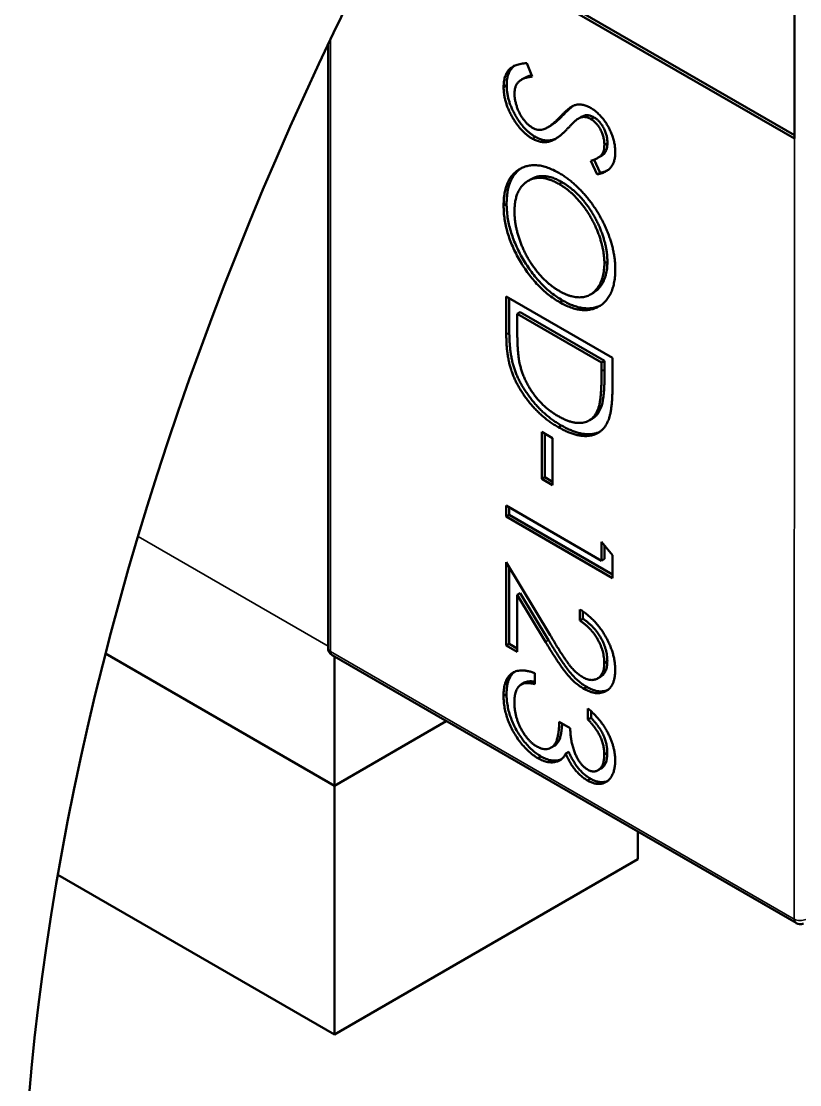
# Model space of a CAD drawing. Header units: millimetres. Extents: x 3137 to 5094, y 789 to 1822.
# Drawn here: x 4221.706 to 4223.52, y 1617.139 to 1619.618 of the extents above; entities that cross this region are included whole.
import ezdxf

# ---------------------------------------------------------------- set-up
doc = ezdxf.new("R2010")
doc.units = ezdxf.units.MM
doc.header["$LTSCALE"] = 1.8
doc.layers.add('외형선(ISO)', color=7, linetype='Continuous', lineweight=50)
doc.layers.add('좁은 외형선(ISO)', color=7, linetype='Continuous', lineweight=35)

msp = doc.modelspace()

# ---------------------------------------------------------------- linework, layer by layer
at = {"layer": '외형선(ISO)'}
for p, q in [((4222.5826, 1619.8864), (4223.5074, 1619.3523)), ((4222.5793, 1619.8801), (4223.5074, 1619.3441)), ((4223.5074, 1619.3441), (4223.5074, 1619.7115)), ((4222.4212, 1619.5641), (4222.4209, 1618.1574)), ((4222.8841, 1619.52), (4222.8966, 1619.4886)), ((4222.8791, 1619.486), (4222.872, 1619.4819)), ((4222.8371, 1619.4684), (4222.83, 1619.4643)), ((4223.0105, 1619.3946), (4223.0034, 1619.3905)), ((4223.0405, 1619.3938), (4223.0335, 1619.3897)), ((4222.9389, 1619.3741), (4222.9319, 1619.3701)), ((4222.904, 1619.3481), (4222.897, 1619.344)), ((4223.0719, 1619.3338), (4223.0648, 1619.3297)), ((4223.0483, 1619.2603), (4223.033, 1619.2923)), ((4223.0553, 1619.2644), (4223.0408, 1619.295)), ((4223.0561, 1619.303), (4223.049, 1619.2989)), ((4223.0553, 1619.2644), (4223.0483, 1619.2603)), ((4222.8943, 1619.25), (4222.8873, 1619.2459)), ((4222.9661, 1619.2426), (4222.9591, 1619.2385)), ((4222.837, 1619.1922), (4222.8299, 1619.1881)), ((4223.0718, 1619.0576), (4223.0647, 1619.0535)), ((4222.8362, 1618.8875), (4222.8363, 1618.9761)), ((4222.8363, 1618.9761), (4223.0837, 1618.8331)), ((4222.8433, 1618.8916), (4222.8433, 1618.972)), ((4222.9672, 1618.9672), (4222.9601, 1618.9631)), ((4223.0396, 1618.9851), (4223.0325, 1618.9811)), ((4222.8687, 1618.9398), (4222.8616, 1618.9357)), ((4223.0584, 1618.8221), (4222.8616, 1618.9357)), ((4222.8616, 1618.9357), (4222.8616, 1618.9029)), ((4223.0654, 1618.8262), (4222.8687, 1618.9398)), ((4223.0583, 1618.802), (4223.0584, 1618.8221)), ((4223.0654, 1618.8262), (4223.0584, 1618.8221)), ((4223.0654, 1618.8061), (4223.0654, 1618.8262)), ((4223.0837, 1618.8331), (4223.0837, 1618.7754)), ((4223.0585, 1618.7223), (4223.0514, 1618.7182)), ((4222.9639, 1618.676), (4222.9568, 1618.6719)), ((4223.0362, 1618.6913), (4223.0291, 1618.6872)), ((4222.9187, 1618.661), (4222.9441, 1618.6463)), ((4222.9187, 1618.5511), (4222.9187, 1618.661)), ((4222.9258, 1618.5552), (4222.9258, 1618.6569)), ((4222.9441, 1618.6463), (4222.9441, 1618.5364)), ((4222.9258, 1618.5552), (4222.9187, 1618.5511)), ((4222.9441, 1618.5364), (4222.9187, 1618.5511)), ((4222.9441, 1618.5446), (4222.9258, 1618.5552)), ((4222.8362, 1618.4632), (4222.8362, 1618.4888)), ((4222.8362, 1618.4888), (4223.0583, 1618.3605)), ((4222.8432, 1618.4673), (4222.8432, 1618.4847)), ((4222.8432, 1618.4673), (4222.8362, 1618.4632)), ((4223.0837, 1618.3202), (4222.8362, 1618.4632)), ((4223.0837, 1618.3284), (4222.8432, 1618.4673)), ((4223.0583, 1618.4045), (4223.0837, 1618.3731)), ((4223.0583, 1618.3605), (4223.0583, 1618.4045)), ((4223.0653, 1618.3646), (4223.0654, 1618.3957)), ((4223.0837, 1618.3731), (4223.0837, 1618.3202)), ((4222.8361, 1618.1628), (4222.8362, 1618.3569)), ((4222.8362, 1618.3569), (4222.9386, 1618.187)), ((4223.0653, 1618.3646), (4223.0583, 1618.3605)), ((4222.8432, 1618.1669), (4222.8432, 1618.3452)), ((4222.8686, 1618.2852), (4222.8615, 1618.2811)), ((4222.9276, 1618.1714), (4222.8615, 1618.2811)), ((4222.8615, 1618.2811), (4222.8615, 1618.1481)), ((4222.9347, 1618.1755), (4222.8686, 1618.2852)), ((4223.0075, 1618.2213), (4223.0075, 1618.247)), ((4223.0146, 1618.2254), (4223.0075, 1618.2213)), ((4223.0146, 1618.2254), (4223.0146, 1618.2424)), ((4222.8432, 1618.1669), (4222.8361, 1618.1628)), ((4222.8615, 1618.1481), (4222.8361, 1618.1628)), ((4222.8615, 1618.1563), (4222.8432, 1618.1669)), ((4222.4358, 1617.8362), (4221.9024, 1618.1442)), ((4222.4309, 1618.1401), (4223.5112, 1617.5162)), ((4222.4359, 1618.1373), (4222.4358, 1617.8362)), ((4223.0717, 1618.1262), (4223.0646, 1618.1221)), ((4222.9027, 1618.0986), (4222.9027, 1618.073)), ((4222.8783, 1618.0763), (4222.8712, 1618.0722)), ((4223.0557, 1618.0901), (4223.0486, 1618.086)), ((4222.8368, 1618.0496), (4222.8298, 1618.0455)), ((4223.0235, 1618.0664), (4223.0164, 1618.0623)), ((4223.0265, 1617.9905), (4223.0265, 1618.0162)), ((4223.0336, 1617.9946), (4223.0336, 1618.01)), ((4222.6965, 1617.9867), (4222.4358, 1617.8362)), ((4222.9598, 1617.9851), (4222.9852, 1617.9704)), ((4223.0336, 1617.9946), (4223.0265, 1617.9905)), ((4222.948, 1617.9291), (4222.9409, 1617.925)), ((4222.9167, 1617.9046), (4222.9096, 1617.9005)), ((4222.9818, 1617.915), (4222.9747, 1617.9109)), ((4223.0716, 1617.9129), (4223.0645, 1617.9088)), ((4222.9607, 1617.8962), (4222.9536, 1617.8922)), ((4223.0566, 1617.8759), (4223.0495, 1617.8718)), ((4223.0327, 1617.8522), (4223.0256, 1617.8482)), ((4222.4358, 1617.8362), (4222.4357, 1617.2565)), ((4223.1428, 1617.729), (4223.1428, 1617.6647)), ((4223.1428, 1617.6647), (4222.4357, 1617.2565)), ((4222.4357, 1617.2565), (4221.7912, 1617.6287))]:
    msp.add_line(p, q, dxfattribs=at)
for centre, start, end in [((4222.4409, 1618.1574), 179.9906, 239.9906), ((4223.5212, 1617.5335), 239.9906, 291.3831)]:
    msp.add_arc(centre, 0.02, start, end, dxfattribs=at)
msp.add_ellipse((4225.2418, 1618.7311), major_axis=(2.5, 4.3301), ratio=0.57735, start_param=5.497787, end_param=8.63938, dxfattribs=at)
for points, knots in [([(4222.83, 1619.4643), (4222.83, 1619.4665), (4222.8301, 1619.4707), (4222.8307, 1619.4767), (4222.8316, 1619.4824), (4222.8331, 1619.4876), (4222.8348, 1619.4924), (4222.8369, 1619.4969), (4222.8395, 1619.501), (4222.8424, 1619.5048), (4222.8458, 1619.5082), (4222.8498, 1619.511), (4222.8542, 1619.5136), (4222.8591, 1619.5157), (4222.8646, 1619.5174), (4222.8706, 1619.5187), (4222.8771, 1619.5196), (4222.8817, 1619.5198), (4222.8841, 1619.52)], [0, 0, 0, 0, 0.057208, 0.113696, 0.169178, 0.224159, 0.27872, 0.333794, 0.389241, 0.445822, 0.503704, 0.564294, 0.627975, 0.695038, 0.765373, 0.839611, 0.917538, 1, 1, 1, 1]), ([(4222.8371, 1619.4684), (4222.8371, 1619.4705), (4222.8372, 1619.4748), (4222.8378, 1619.4808), (4222.8387, 1619.4865), (4222.8401, 1619.4916), (4222.8419, 1619.4965), (4222.844, 1619.501), (4222.8465, 1619.5051), (4222.8495, 1619.5089), (4222.8525, 1619.5119), (4222.8546, 1619.5135), (4222.8555, 1619.5141)], [0, 0, 0, 0, 0.0572083, 0.1136961, 0.1691779, 0.2241592, 0.2787199, 0.3337942, 0.3892415, 0.4458221, 0.5037043, 0.5440459, 0.5440459, 0.5440459, 0.5440459]), ([(4222.8966, 1619.4886), (4222.8934, 1619.4882), (4222.8871, 1619.4875), (4222.8787, 1619.4852), (4222.8715, 1619.4819), (4222.8657, 1619.4775), (4222.861, 1619.4722), (4222.8578, 1619.4657), (4222.8557, 1619.4583), (4222.8555, 1619.4525), (4222.8554, 1619.4497)], [0, 0, 0, 0, 0.159004, 0.304646, 0.438547, 0.562322, 0.677433, 0.786897, 0.893611, 1, 1, 1, 1]), ([(4222.8954, 1619.4916), (4222.895, 1619.4915), (4222.8916, 1619.4909), (4222.886, 1619.4893), (4222.8812, 1619.4872), (4222.8791, 1619.486)], [0.1355581, 0.1355581, 0.1355581, 0.1355581, 0.1590043, 0.3046461, 0.4281712, 0.4281712, 0.4281712, 0.4281712]), ([(4222.897, 1619.344), (4222.8947, 1619.3453), (4222.8903, 1619.348), (4222.8839, 1619.3529), (4222.8776, 1619.3583), (4222.8716, 1619.3645), (4222.8658, 1619.3712), (4222.8602, 1619.3786), (4222.8549, 1619.3865), (4222.8498, 1619.395), (4222.8452, 1619.4037), (4222.8411, 1619.4125), (4222.8377, 1619.4213), (4222.8349, 1619.43), (4222.8327, 1619.4387), (4222.8311, 1619.4473), (4222.8301, 1619.456), (4222.83, 1619.4615), (4222.83, 1619.4643)], [0, 0, 0, 0, 0.061484, 0.121775, 0.18092, 0.240256, 0.300114, 0.361146, 0.423501, 0.488669, 0.553954, 0.617581, 0.680238, 0.742187, 0.804663, 0.868259, 0.93302, 1, 1, 1, 1]), ([(4222.904, 1619.3481), (4222.9018, 1619.3494), (4222.8974, 1619.3521), (4222.891, 1619.357), (4222.8847, 1619.3624), (4222.8787, 1619.3686), (4222.8728, 1619.3753), (4222.8673, 1619.3826), (4222.8619, 1619.3906), (4222.8569, 1619.399), (4222.8523, 1619.4078), (4222.8482, 1619.4166), (4222.8447, 1619.4253), (4222.8419, 1619.4341), (4222.8398, 1619.4427), (4222.8382, 1619.4514), (4222.8372, 1619.46), (4222.8371, 1619.4656), (4222.8371, 1619.4684)], [0, 0, 0, 0, 0.061484, 0.121775, 0.18092, 0.240256, 0.300114, 0.361146, 0.423501, 0.488669, 0.553954, 0.617581, 0.680238, 0.742187, 0.804663, 0.868259, 0.93302, 1, 1, 1, 1]), ([(4222.8554, 1619.4497), (4222.8554, 1619.4471), (4222.8555, 1619.4421), (4222.8567, 1619.4341), (4222.8585, 1619.426), (4222.861, 1619.4178), (4222.8641, 1619.4097), (4222.8678, 1619.4021), (4222.8719, 1619.3949), (4222.8765, 1619.3883), (4222.8815, 1619.3824), (4222.8866, 1619.3772), (4222.8919, 1619.3729), (4222.8955, 1619.3706), (4222.8973, 1619.3695)], [0, 0, 0, 0, 0.091264, 0.18093, 0.270088, 0.360156, 0.448343, 0.532666, 0.613834, 0.693982, 0.772716, 0.849335, 0.923967, 1, 1, 1, 1]), ([(4222.9611, 1619.3944), (4222.9629, 1619.3963), (4222.9665, 1619.4), (4222.9717, 1619.405), (4222.9765, 1619.4094), (4222.981, 1619.4132), (4222.985, 1619.4163), (4222.9885, 1619.4188), (4222.9917, 1619.4206), (4222.9938, 1619.4214), (4222.9947, 1619.4218)], [0, 0, 0, 0, 0.181535, 0.347082, 0.495568, 0.628357, 0.74552, 0.845831, 0.930782, 1, 1, 1, 1]), ([(4222.9681, 1619.3985), (4222.97, 1619.4004), (4222.9735, 1619.4041), (4222.9788, 1619.4091), (4222.9836, 1619.4135), (4222.988, 1619.4173), (4222.9911, 1619.4197), (4222.9928, 1619.4209), (4222.9931, 1619.4211)], [0, 0, 0, 0, 0.1815353, 0.3470817, 0.4955678, 0.6283573, 0.7455197, 0.7689274, 0.7689274, 0.7689274, 0.7689274]), ([(4222.9947, 1619.4218), (4222.9962, 1619.4222), (4222.9991, 1619.423), (4223.0035, 1619.4237), (4223.0081, 1619.4239), (4223.0128, 1619.4233), (4223.0176, 1619.4224), (4223.0224, 1619.4208), (4223.0274, 1619.4188), (4223.0307, 1619.4169), (4223.0324, 1619.416)], [0, 0, 0, 0, 0.133507, 0.262559, 0.388264, 0.512667, 0.633722, 0.755394, 0.877553, 1, 1, 1, 1]), ([(4223.0324, 1619.416), (4223.035, 1619.4144), (4223.0402, 1619.4112), (4223.0478, 1619.405), (4223.055, 1619.398), (4223.0618, 1619.3901), (4223.068, 1619.3815), (4223.0737, 1619.3723), (4223.0785, 1619.3625), (4223.0827, 1619.3524), (4223.086, 1619.3421), (4223.0885, 1619.3319), (4223.0899, 1619.3218), (4223.0901, 1619.3154), (4223.0902, 1619.3122)], [0, 0, 0, 0, 0.083785, 0.16578, 0.24628, 0.327461, 0.408797, 0.489715, 0.571376, 0.655523, 0.741019, 0.826547, 0.911989, 1, 1, 1, 1]), ([(4222.9216, 1619.3657), (4222.923, 1619.3661), (4222.926, 1619.3671), (4222.9304, 1619.3692), (4222.935, 1619.3719), (4222.9399, 1619.3751), (4222.9448, 1619.3791), (4222.9501, 1619.3836), (4222.9556, 1619.3887), (4222.9592, 1619.3925), (4222.9611, 1619.3944)], [0, 0, 0, 0, 0.090279, 0.18953, 0.299198, 0.418926, 0.548376, 0.688136, 0.839084, 1, 1, 1, 1]), ([(4222.9389, 1619.3741), (4222.9399, 1619.3747), (4222.9426, 1619.3764), (4222.9469, 1619.3792), (4222.9519, 1619.3832), (4222.9572, 1619.3877), (4222.9626, 1619.3928), (4222.9663, 1619.3966), (4222.9681, 1619.3985)], [0.2277541, 0.2277541, 0.2277541, 0.2277541, 0.2991979, 0.4189259, 0.5483763, 0.6881364, 0.8390835, 1, 1, 1, 1]), ([(4223.0015, 1619.3894), (4223.001, 1619.389), (4222.9998, 1619.3882), (4222.998, 1619.3866), (4222.9956, 1619.3843), (4222.9928, 1619.3816), (4222.9894, 1619.3783), (4222.9857, 1619.3744), (4222.9814, 1619.37), (4222.9784, 1619.3669), (4222.9768, 1619.3652)], [0, 0, 0, 0, 0.052594, 0.124952, 0.218094, 0.333502, 0.468789, 0.624938, 0.801683, 1, 1, 1, 1]), ([(4223.0335, 1619.3897), (4223.0321, 1619.3905), (4223.0295, 1619.3919), (4223.0256, 1619.3933), (4223.0216, 1619.3944), (4223.0178, 1619.3948), (4223.0138, 1619.3946), (4223.0098, 1619.3936), (4223.0056, 1619.3919), (4223.0029, 1619.3902), (4223.0015, 1619.3894)], [0, 0, 0, 0, 0.107285, 0.214746, 0.322939, 0.434116, 0.553412, 0.686073, 0.834256, 1, 1, 1, 1]), ([(4223.0405, 1619.3938), (4223.0392, 1619.3946), (4223.0365, 1619.396), (4223.0326, 1619.3974), (4223.0287, 1619.3985), (4223.0248, 1619.3989), (4223.0209, 1619.3987), (4223.0169, 1619.3977), (4223.0127, 1619.3959), (4223.01, 1619.3943), (4223.0085, 1619.3935)], [0, 0, 0, 0, 0.107285, 0.214746, 0.322939, 0.434116, 0.553412, 0.686073, 0.834256, 1, 1, 1, 1]), ([(4223.0648, 1619.3297), (4223.0647, 1619.3327), (4223.0645, 1619.3385), (4223.0627, 1619.3477), (4223.0599, 1619.3566), (4223.0559, 1619.3651), (4223.0512, 1619.373), (4223.0458, 1619.3799), (4223.0398, 1619.3857), (4223.0356, 1619.3884), (4223.0335, 1619.3897)], [0, 0, 0, 0, 0.143073, 0.275903, 0.402371, 0.528414, 0.650356, 0.765895, 0.880774, 1, 1, 1, 1]), ([(4223.0719, 1619.3338), (4223.0718, 1619.3368), (4223.0716, 1619.3426), (4223.0698, 1619.3517), (4223.067, 1619.3606), (4223.063, 1619.3692), (4223.0583, 1619.3771), (4223.0528, 1619.384), (4223.0468, 1619.3898), (4223.0427, 1619.3924), (4223.0405, 1619.3938)], [0, 0, 0, 0, 0.143073, 0.275903, 0.402371, 0.528414, 0.650356, 0.765895, 0.880774, 1, 1, 1, 1]), ([(4222.9768, 1619.3652), (4222.9749, 1619.3632), (4222.9711, 1619.3594), (4222.9654, 1619.3541), (4222.9598, 1619.3496), (4222.9544, 1619.3458), (4222.9492, 1619.3425), (4222.9442, 1619.3399), (4222.9393, 1619.3379), (4222.933, 1619.3364), (4222.9253, 1619.3356), (4222.9159, 1619.3365), (4222.9064, 1619.3391), (4222.9001, 1619.3424), (4222.897, 1619.344)], [0, 0, 0, 0, 0.096972, 0.187773, 0.272396, 0.351321, 0.424335, 0.491909, 0.554233, 0.611268, 0.716348, 0.81454, 0.908495, 1, 1, 1, 1]), ([(4222.8973, 1619.3695), (4222.8994, 1619.3684), (4222.9036, 1619.3662), (4222.9097, 1619.3647), (4222.9158, 1619.3644), (4222.9196, 1619.3652), (4222.9216, 1619.3657)], [0, 0, 0, 0, 0.234723, 0.477158, 0.728556, 1, 1, 1, 1]), ([(4222.9532, 1619.345), (4222.9525, 1619.3446), (4222.9502, 1619.3436), (4222.9464, 1619.342), (4222.9401, 1619.3405), (4222.9324, 1619.3396), (4222.923, 1619.3406), (4222.9135, 1619.3432), (4222.9072, 1619.3465), (4222.904, 1619.3481)], [0.4645023, 0.4645023, 0.4645023, 0.4645023, 0.4919088, 0.5542332, 0.6112677, 0.7163478, 0.8145401, 0.9084955, 1, 1, 1, 1]), ([(4223.033, 1619.2923), (4223.0346, 1619.2928), (4223.0376, 1619.2937), (4223.0418, 1619.2954), (4223.0457, 1619.297), (4223.049, 1619.2989), (4223.052, 1619.3007), (4223.0546, 1619.3026), (4223.0568, 1619.3046), (4223.0591, 1619.3074), (4223.0614, 1619.3113), (4223.0634, 1619.3167), (4223.0645, 1619.3229), (4223.0647, 1619.3274), (4223.0648, 1619.3297)], [0, 0, 0, 0, 0.098469, 0.189629, 0.274184, 0.352183, 0.423199, 0.488551, 0.548473, 0.60144, 0.701198, 0.799592, 0.898545, 1, 1, 1, 1]), ([(4223.0902, 1619.3122), (4223.0901, 1619.3089), (4223.0899, 1619.3023), (4223.0881, 1619.2935), (4223.0852, 1619.2857), (4223.082, 1619.2799), (4223.0787, 1619.2758), (4223.0757, 1619.273), (4223.0723, 1619.2704), (4223.0684, 1619.2679), (4223.0641, 1619.2657), (4223.0592, 1619.2637), (4223.054, 1619.2618), (4223.0502, 1619.2608), (4223.0483, 1619.2603)], [0, 0, 0, 0, 0.107233, 0.213252, 0.31883, 0.426794, 0.483646, 0.543604, 0.608308, 0.677127, 0.750686, 0.828713, 0.91219, 1, 1, 1, 1]), ([(4223.0561, 1619.303), (4223.0561, 1619.303), (4223.0572, 1619.3036), (4223.0591, 1619.3048), (4223.0617, 1619.3067), (4223.0639, 1619.3087), (4223.0662, 1619.3115), (4223.0685, 1619.3154), (4223.0704, 1619.3208), (4223.0716, 1619.327), (4223.0718, 1619.3315), (4223.0719, 1619.3338)], [0.3504113, 0.3504113, 0.3504113, 0.3504113, 0.3521832, 0.4231989, 0.4885509, 0.5484733, 0.6014402, 0.7011981, 0.7995918, 0.8985451, 1, 1, 1, 1]), ([(4222.8299, 1619.1881), (4222.8301, 1619.1932), (4222.8303, 1619.2033), (4222.8321, 1619.2172), (4222.835, 1619.2299), (4222.8392, 1619.2413), (4222.8445, 1619.2513), (4222.851, 1619.2601), (4222.8588, 1619.2675), (4222.8676, 1619.2736), (4222.8771, 1619.2782), (4222.8874, 1619.2812), (4222.8981, 1619.2825), (4222.9093, 1619.2822), (4222.921, 1619.2803), (4222.9332, 1619.2766), (4222.9459, 1619.2714), (4222.9546, 1619.2666), (4222.959, 1619.2642)], [0, 0, 0, 0, 0.065819, 0.129747, 0.192072, 0.253459, 0.31457, 0.37628, 0.439026, 0.503267, 0.567493, 0.629705, 0.691, 0.751452, 0.812004, 0.87315, 0.935635, 1, 1, 1, 1]), ([(4222.837, 1619.1922), (4222.8371, 1619.1973), (4222.8373, 1619.2074), (4222.8392, 1619.2213), (4222.8421, 1619.234), (4222.8462, 1619.2454), (4222.8516, 1619.2554), (4222.8581, 1619.2642), (4222.8649, 1619.2707), (4222.8696, 1619.2742), (4222.8716, 1619.2754)], [0, 0, 0, 0, 0.0658189, 0.1297465, 0.192072, 0.2534594, 0.3145696, 0.3762799, 0.4390257, 0.4809771, 0.4809771, 0.4809771, 0.4809771]), ([(4222.959, 1619.2642), (4222.9619, 1619.2625), (4222.9678, 1619.259), (4222.9764, 1619.253), (4222.985, 1619.2465), (4222.9934, 1619.2395), (4223.0016, 1619.2319), (4223.0096, 1619.2239), (4223.0175, 1619.2153), (4223.0252, 1619.2062), (4223.0326, 1619.1968), (4223.0396, 1619.187), (4223.0462, 1619.1771), (4223.0524, 1619.167), (4223.0581, 1619.1566), (4223.0635, 1619.1461), (4223.0685, 1619.1353), (4223.073, 1619.1243), (4223.077, 1619.1134), (4223.0805, 1619.1025), (4223.0835, 1619.0917), (4223.0859, 1619.0811), (4223.0878, 1619.0706), (4223.0891, 1619.0603), (4223.09, 1619.05), (4223.0901, 1619.0434), (4223.0901, 1619.0401)], [0, 0, 0, 0, 0.043209, 0.085873, 0.12812, 0.170152, 0.211918, 0.253753, 0.296006, 0.338443, 0.381015, 0.42282, 0.464089, 0.505126, 0.545975, 0.586985, 0.628339, 0.670084, 0.711992, 0.753039, 0.794049, 0.834886, 0.875498, 0.916547, 0.958004, 1, 1, 1, 1]), ([(4223.0721, 1619.2703), (4223.0718, 1619.2701), (4223.0699, 1619.2693), (4223.0663, 1619.2677), (4223.061, 1619.2659), (4223.0573, 1619.2649), (4223.0553, 1619.2644)], [0.7360562, 0.7360562, 0.7360562, 0.7360562, 0.7506856, 0.8287134, 0.9121903, 1, 1, 1, 1]), ([(4222.9591, 1619.2385), (4222.9555, 1619.2405), (4222.9484, 1619.2443), (4222.9381, 1619.2485), (4222.9282, 1619.2515), (4222.9188, 1619.2529), (4222.9097, 1619.253), (4222.9011, 1619.2517), (4222.8929, 1619.249), (4222.8853, 1619.2449), (4222.8783, 1619.2397), (4222.8721, 1619.2334), (4222.8669, 1619.2261), (4222.8627, 1619.2178), (4222.8594, 1619.2085), (4222.8571, 1619.1981), (4222.8555, 1619.1868), (4222.8554, 1619.1786), (4222.8553, 1619.1744)], [0, 0, 0, 0, 0.064504, 0.126899, 0.187747, 0.24815, 0.308586, 0.369583, 0.431827, 0.49618, 0.560668, 0.623504, 0.68526, 0.746537, 0.808327, 0.870486, 0.934317, 1, 1, 1, 1]), ([(4222.9661, 1619.2426), (4222.9626, 1619.2446), (4222.9555, 1619.2484), (4222.9452, 1619.2526), (4222.9353, 1619.2555), (4222.9259, 1619.2569), (4222.9168, 1619.2571), (4222.9082, 1619.2558), (4222.9007, 1619.2533), (4222.8962, 1619.251), (4222.8943, 1619.25)], [0, 0, 0, 0, 0.064504, 0.1268993, 0.1877465, 0.2481497, 0.3085861, 0.369583, 0.431827, 0.4799365, 0.4799365, 0.4799365, 0.4799365]), ([(4223.0647, 1619.0535), (4223.0647, 1619.0562), (4223.0647, 1619.0617), (4223.0639, 1619.0701), (4223.0628, 1619.0786), (4223.0613, 1619.0873), (4223.0592, 1619.0962), (4223.0568, 1619.1052), (4223.0539, 1619.1144), (4223.0506, 1619.1236), (4223.047, 1619.1328), (4223.043, 1619.1418), (4223.0386, 1619.1506), (4223.034, 1619.1592), (4223.0291, 1619.1676), (4223.0239, 1619.1758), (4223.0183, 1619.1837), (4223.0125, 1619.1913), (4223.0064, 1619.1986), (4223.0002, 1619.2057), (4222.9937, 1619.2122), (4222.9871, 1619.2183), (4222.9804, 1619.2241), (4222.9734, 1619.2293), (4222.9663, 1619.2343), (4222.9615, 1619.2371), (4222.9591, 1619.2385)], [0, 0, 0, 0, 0.042023, 0.083645, 0.124984, 0.166247, 0.207702, 0.249631, 0.291742, 0.334743, 0.37746, 0.419556, 0.461044, 0.502096, 0.542891, 0.583801, 0.624864, 0.666225, 0.707399, 0.748557, 0.789655, 0.83074, 0.87207, 0.913993, 0.956498, 1, 1, 1, 1]), ([(4223.0718, 1619.0576), (4223.0718, 1619.0603), (4223.0717, 1619.0657), (4223.071, 1619.0742), (4223.0699, 1619.0827), (4223.0684, 1619.0914), (4223.0663, 1619.1003), (4223.0639, 1619.1093), (4223.061, 1619.1185), (4223.0577, 1619.1277), (4223.0541, 1619.1369), (4223.05, 1619.1459), (4223.0457, 1619.1547), (4223.0411, 1619.1633), (4223.0362, 1619.1716), (4223.031, 1619.1798), (4223.0254, 1619.1877), (4223.0196, 1619.1954), (4223.0135, 1619.2027), (4223.0073, 1619.2097), (4223.0008, 1619.2163), (4222.9942, 1619.2223), (4222.9874, 1619.2281), (4222.9805, 1619.2333), (4222.9734, 1619.2383), (4222.9686, 1619.2412), (4222.9661, 1619.2426)], [0, 0, 0, 0, 0.042023, 0.083645, 0.124984, 0.166247, 0.207702, 0.249631, 0.291742, 0.334743, 0.37746, 0.419556, 0.461044, 0.502096, 0.542891, 0.583801, 0.624864, 0.666225, 0.707399, 0.748557, 0.789655, 0.83074, 0.87207, 0.913993, 0.956498, 1, 1, 1, 1]), ([(4222.9672, 1618.9672), (4222.9627, 1618.9699), (4222.9539, 1618.9752), (4222.9411, 1618.9848), (4222.9287, 1618.9953), (4222.9168, 1619.0069), (4222.9055, 1619.0196), (4222.8947, 1619.0335), (4222.8844, 1619.0483), (4222.8747, 1619.064), (4222.8659, 1619.0802), (4222.8582, 1619.0965), (4222.8516, 1619.1127), (4222.8463, 1619.1288), (4222.8421, 1619.1449), (4222.8392, 1619.1608), (4222.8373, 1619.1767), (4222.8371, 1619.187), (4222.837, 1619.1922)], [0, 0, 0, 0, 0.065227, 0.128569, 0.19032, 0.251378, 0.312388, 0.373789, 0.436431, 0.500567, 0.564687, 0.627136, 0.688455, 0.749246, 0.810155, 0.871671, 0.934773, 1, 1, 1, 1]), ([(4222.9601, 1618.9631), (4222.9557, 1618.9658), (4222.9469, 1618.9712), (4222.934, 1618.9807), (4222.9216, 1618.9912), (4222.9098, 1619.0029), (4222.8984, 1619.0156), (4222.8876, 1619.0294), (4222.8773, 1619.0442), (4222.8677, 1619.0599), (4222.8588, 1619.0761), (4222.8511, 1619.0924), (4222.8445, 1619.1086), (4222.8392, 1619.1248), (4222.835, 1619.1408), (4222.8321, 1619.1567), (4222.8303, 1619.1726), (4222.83, 1619.1829), (4222.8299, 1619.1881)], [0, 0, 0, 0, 0.065227, 0.128569, 0.19032, 0.251378, 0.312388, 0.373789, 0.436431, 0.500567, 0.564687, 0.627136, 0.688455, 0.749246, 0.810155, 0.871671, 0.934773, 1, 1, 1, 1]), ([(4222.8553, 1619.1744), (4222.8554, 1619.1716), (4222.8554, 1619.166), (4222.8561, 1619.1572), (4222.8572, 1619.1484), (4222.8587, 1619.1395), (4222.8607, 1619.1305), (4222.863, 1619.1215), (4222.8658, 1619.1123), (4222.869, 1619.1031), (4222.8726, 1619.094), (4222.8765, 1619.085), (4222.8808, 1619.0763), (4222.8854, 1619.0677), (4222.8903, 1619.0594), (4222.8955, 1619.0513), (4222.901, 1619.0434), (4222.9068, 1619.0358), (4222.9129, 1619.0285), (4222.9192, 1619.0215), (4222.9256, 1619.015), (4222.9322, 1619.0089), (4222.9389, 1619.0032), (4222.9459, 1618.998), (4222.953, 1618.993), (4222.9577, 1618.9902), (4222.9602, 1618.9888)], [0, 0, 0, 0, 0.043633, 0.086538, 0.129177, 0.171436, 0.213416, 0.255266, 0.297369, 0.339941, 0.382347, 0.423953, 0.464871, 0.505572, 0.546003, 0.586568, 0.627065, 0.668271, 0.709549, 0.750428, 0.791096, 0.832027, 0.873136, 0.914611, 0.956956, 1, 1, 1, 1]), ([(4223.0901, 1619.0401), (4223.09, 1619.0349), (4223.0898, 1619.0246), (4223.088, 1619.0103), (4223.085, 1618.9975), (4223.081, 1618.9858), (4223.0756, 1618.9757), (4223.0691, 1618.9668), (4223.0615, 1618.9592), (4223.0527, 1618.9532), (4223.0431, 1618.9486), (4223.0329, 1618.9455), (4223.0221, 1618.9442), (4223.0107, 1618.9446), (4222.9988, 1618.9466), (4222.9864, 1618.9505), (4222.9734, 1618.9558), (4222.9646, 1618.9607), (4222.9601, 1618.9631)], [0, 0, 0, 0, 0.06657, 0.130749, 0.193413, 0.254989, 0.316114, 0.377262, 0.439401, 0.502971, 0.566525, 0.628231, 0.689091, 0.749345, 0.81017, 0.87161, 0.934869, 1, 1, 1, 1]), ([(4222.9602, 1618.9888), (4222.9626, 1618.9874), (4222.9673, 1618.9847), (4222.9743, 1618.9815), (4222.9812, 1618.9788), (4222.9879, 1618.9767), (4222.9944, 1618.9752), (4223.0008, 1618.9744), (4223.0069, 1618.9742), (4223.0129, 1618.9745), (4223.0186, 1618.9755), (4223.0241, 1618.977), (4223.0293, 1618.9792), (4223.0342, 1618.9819), (4223.0387, 1618.9853), (4223.043, 1618.9892), (4223.047, 1618.9937), (4223.0506, 1618.9988), (4223.0539, 1619.0043), (4223.0568, 1619.0102), (4223.0592, 1619.0165), (4223.0613, 1619.0231), (4223.0628, 1619.0302), (4223.0639, 1619.0376), (4223.0646, 1619.0453), (4223.0647, 1619.0508), (4223.0647, 1619.0535)], [0, 0, 0, 0, 0.042915, 0.08513, 0.126473, 0.167453, 0.207976, 0.248249, 0.28875, 0.32967, 0.370537, 0.411129, 0.451819, 0.492406, 0.533486, 0.575263, 0.617441, 0.660672, 0.70394, 0.746868, 0.789079, 0.831104, 0.873238, 0.915166, 0.957381, 1, 1, 1, 1]), ([(4223.0396, 1618.9851), (4223.0401, 1618.9855), (4223.0422, 1618.9867), (4223.0458, 1618.9893), (4223.05, 1618.9933), (4223.0541, 1618.9978), (4223.0577, 1619.0029), (4223.061, 1619.0083), (4223.0639, 1619.0143), (4223.0663, 1619.0206), (4223.0684, 1619.0272), (4223.0699, 1619.0343), (4223.071, 1619.0417), (4223.0717, 1619.0494), (4223.0718, 1619.0548), (4223.0718, 1619.0576)], [0.4790833, 0.4790833, 0.4790833, 0.4790833, 0.4924059, 0.5334859, 0.5752631, 0.6174406, 0.6606717, 0.7039402, 0.7468675, 0.7890793, 0.831104, 0.873238, 0.9151658, 0.9573807, 1, 1, 1, 1]), ([(4223.0558, 1618.9555), (4223.0539, 1618.9545), (4223.0488, 1618.9522), (4223.0399, 1618.9496), (4223.0291, 1618.9483), (4223.0178, 1618.9487), (4223.0059, 1618.9507), (4222.9935, 1618.9545), (4222.9805, 1618.9599), (4222.9717, 1618.9648), (4222.9672, 1618.9672)], [0.5285381, 0.5285381, 0.5285381, 0.5285381, 0.566525, 0.6282311, 0.6890906, 0.7493447, 0.8101696, 0.8716098, 0.9348692, 1, 1, 1, 1]), ([(4222.9639, 1618.676), (4222.9608, 1618.6778), (4222.9548, 1618.6814), (4222.9459, 1618.6875), (4222.9373, 1618.6938), (4222.929, 1618.7006), (4222.9209, 1618.7077), (4222.9131, 1618.7154), (4222.9056, 1618.7234), (4222.8985, 1618.7318), (4222.8917, 1618.7404), (4222.8853, 1618.7491), (4222.8793, 1618.7579), (4222.8739, 1618.7667), (4222.8689, 1618.7757), (4222.8643, 1618.7847), (4222.8603, 1618.7938), (4222.8566, 1618.803), (4222.8534, 1618.8125), (4222.8507, 1618.8224), (4222.8484, 1618.8328), (4222.8466, 1618.8436), (4222.8451, 1618.855), (4222.8441, 1618.8668), (4222.8434, 1618.8791), (4222.8433, 1618.8873), (4222.8433, 1618.8916)], [0, 0, 0, 0, 0.046081, 0.090807, 0.134295, 0.177024, 0.218823, 0.260244, 0.30108, 0.341614, 0.381583, 0.42012, 0.458075, 0.494738, 0.531195, 0.566934, 0.602713, 0.638327, 0.674853, 0.713467, 0.754442, 0.797815, 0.843989, 0.893072, 0.944963, 1, 1, 1, 1]), ([(4222.8616, 1618.9029), (4222.8616, 1618.8982), (4222.8617, 1618.8891), (4222.862, 1618.8759), (4222.8625, 1618.8637), (4222.8631, 1618.8526), (4222.864, 1618.8424), (4222.865, 1618.8333), (4222.8663, 1618.8251), (4222.8674, 1618.82), (4222.8679, 1618.8176)], [0, 0, 0, 0, 0.171901, 0.330628, 0.475549, 0.606746, 0.725024, 0.829742, 0.921323, 1, 1, 1, 1]), ([(4222.9568, 1618.6719), (4222.9538, 1618.6737), (4222.9477, 1618.6773), (4222.9389, 1618.6834), (4222.9302, 1618.6897), (4222.9219, 1618.6965), (4222.9138, 1618.7037), (4222.9061, 1618.7113), (4222.8986, 1618.7193), (4222.8914, 1618.7277), (4222.8846, 1618.7363), (4222.8782, 1618.745), (4222.8723, 1618.7538), (4222.8668, 1618.7627), (4222.8618, 1618.7716), (4222.8573, 1618.7806), (4222.8532, 1618.7897), (4222.8495, 1618.7989), (4222.8463, 1618.8084), (4222.8436, 1618.8183), (4222.8414, 1618.8287), (4222.8395, 1618.8396), (4222.838, 1618.8509), (4222.837, 1618.8627), (4222.8363, 1618.875), (4222.8363, 1618.8833), (4222.8362, 1618.8875)], [0, 0, 0, 0, 0.046081, 0.090807, 0.134295, 0.177024, 0.218823, 0.260244, 0.30108, 0.341614, 0.381583, 0.42012, 0.458075, 0.494738, 0.531195, 0.566934, 0.602713, 0.638327, 0.674853, 0.713467, 0.754442, 0.797815, 0.843989, 0.893072, 0.944963, 1, 1, 1, 1]), ([(4222.8679, 1618.8176), (4222.8687, 1618.8146), (4222.8703, 1618.8085), (4222.8731, 1618.7994), (4222.8765, 1618.7905), (4222.8803, 1618.7818), (4222.8846, 1618.7733), (4222.8893, 1618.7649), (4222.8945, 1618.7567), (4222.9, 1618.7486), (4222.906, 1618.7409), (4222.9124, 1618.7335), (4222.919, 1618.7265), (4222.9259, 1618.7199), (4222.9332, 1618.7137), (4222.9408, 1618.7078), (4222.9488, 1618.7024), (4222.9541, 1618.6992), (4222.9569, 1618.6975)], [0, 0, 0, 0, 0.062415, 0.123338, 0.183125, 0.241783, 0.300579, 0.35968, 0.418882, 0.479531, 0.540851, 0.602303, 0.664463, 0.727806, 0.792895, 0.859672, 0.928464, 1, 1, 1, 1]), ([(4223.0514, 1618.7182), (4223.052, 1618.7203), (4223.0532, 1618.7247), (4223.0545, 1618.7322), (4223.0557, 1618.7409), (4223.0567, 1618.7508), (4223.0574, 1618.7619), (4223.0579, 1618.7742), (4223.0583, 1618.7876), (4223.0583, 1618.7971), (4223.0583, 1618.802)], [0, 0, 0, 0, 0.084319, 0.179285, 0.286583, 0.405111, 0.535593, 0.67819, 0.832976, 1, 1, 1, 1]), ([(4223.0585, 1618.7223), (4223.059, 1618.7244), (4223.0603, 1618.7288), (4223.0616, 1618.7363), (4223.0628, 1618.745), (4223.0638, 1618.7549), (4223.0645, 1618.766), (4223.065, 1618.7783), (4223.0654, 1618.7917), (4223.0654, 1618.8012), (4223.0654, 1618.8061)], [0, 0, 0, 0, 0.084319, 0.179285, 0.286583, 0.405111, 0.535593, 0.67819, 0.832976, 1, 1, 1, 1]), ([(4223.0837, 1618.7754), (4223.0837, 1618.7704), (4223.0836, 1618.7608), (4223.0833, 1618.747), (4223.0826, 1618.7344), (4223.0816, 1618.7231), (4223.0804, 1618.713), (4223.0788, 1618.7041), (4223.077, 1618.6965), (4223.0755, 1618.692), (4223.0748, 1618.6899)], [0, 0, 0, 0, 0.164289, 0.317406, 0.458844, 0.589367, 0.707831, 0.81577, 0.91288, 1, 1, 1, 1]), ([(4222.9569, 1618.6975), (4222.9598, 1618.6959), (4222.9655, 1618.6927), (4222.9738, 1618.6889), (4222.9818, 1618.6858), (4222.9895, 1618.6835), (4222.9969, 1618.6821), (4223.004, 1618.6815), (4223.0108, 1618.6815), (4223.0172, 1618.6826), (4223.0232, 1618.6843), (4223.0287, 1618.6868), (4223.0337, 1618.6901), (4223.0383, 1618.6941), (4223.0423, 1618.699), (4223.0459, 1618.7046), (4223.049, 1618.7111), (4223.0506, 1618.7158), (4223.0514, 1618.7182)], [0, 0, 0, 0, 0.070151, 0.137813, 0.203226, 0.267174, 0.330024, 0.391794, 0.453084, 0.514334, 0.575, 0.634865, 0.694116, 0.753442, 0.813126, 0.87408, 0.936007, 1, 1, 1, 1]), ([(4223.0362, 1618.6913), (4223.0377, 1618.6922), (4223.0409, 1618.6943), (4223.0454, 1618.6982), (4223.0494, 1618.7031), (4223.053, 1618.7087), (4223.056, 1618.7151), (4223.0576, 1618.7199), (4223.0585, 1618.7223)], [0.6402326, 0.6402326, 0.6402326, 0.6402326, 0.6941163, 0.7534416, 0.8131258, 0.8740797, 0.936007, 1, 1, 1, 1]), ([(4223.0748, 1618.6899), (4223.0737, 1618.6872), (4223.0715, 1618.6819), (4223.0675, 1618.675), (4223.0629, 1618.6689), (4223.0577, 1618.6636), (4223.0518, 1618.6594), (4223.0455, 1618.6558), (4223.0386, 1618.6534), (4223.0311, 1618.6518), (4223.0231, 1618.651), (4223.0148, 1618.6511), (4223.006, 1618.6523), (4222.9969, 1618.6544), (4222.9874, 1618.6573), (4222.9775, 1618.6613), (4222.9673, 1618.6661), (4222.9604, 1618.67), (4222.9568, 1618.6719)], [0, 0, 0, 0, 0.061545, 0.121694, 0.181155, 0.239875, 0.298702, 0.357647, 0.417605, 0.478494, 0.540407, 0.602345, 0.665004, 0.728559, 0.793651, 0.860534, 0.929236, 1, 1, 1, 1]), ([(4223.0531, 1618.6604), (4223.053, 1618.6603), (4223.0505, 1618.6592), (4223.0456, 1618.6575), (4223.0381, 1618.6558), (4223.0302, 1618.6551), (4223.0218, 1618.6552), (4223.0131, 1618.6564), (4223.004, 1618.6584), (4222.9945, 1618.6614), (4222.9846, 1618.6654), (4222.9744, 1618.6701), (4222.9674, 1618.674), (4222.9639, 1618.676)], [0.3522981, 0.3522981, 0.3522981, 0.3522981, 0.3576474, 0.4176048, 0.478494, 0.5404071, 0.602345, 0.6650043, 0.7285593, 0.7936505, 0.8605343, 0.929236, 1, 1, 1, 1]), ([(4223.0075, 1618.247), (4223.0104, 1618.2451), (4223.0162, 1618.2414), (4223.0247, 1618.235), (4223.0327, 1618.2282), (4223.0403, 1618.2207), (4223.0476, 1618.2126), (4223.0545, 1618.204), (4223.0609, 1618.1948), (4223.0668, 1618.1852), (4223.0723, 1618.1752), (4223.077, 1618.1652), (4223.081, 1618.1553), (4223.0843, 1618.1453), (4223.0868, 1618.1354), (4223.0887, 1618.1256), (4223.0898, 1618.1157), (4223.0899, 1618.1094), (4223.09, 1618.1062)], [0, 0, 0, 0, 0.068791, 0.135103, 0.198979, 0.261904, 0.323495, 0.385195, 0.446969, 0.509765, 0.572251, 0.633405, 0.693251, 0.752583, 0.812579, 0.873275, 0.93555, 1, 1, 1, 1]), ([(4223.0717, 1618.1262), (4223.0716, 1618.1285), (4223.0715, 1618.1329), (4223.0708, 1618.1398), (4223.0696, 1618.1466), (4223.068, 1618.1534), (4223.0659, 1618.1602), (4223.0633, 1618.167), (4223.0602, 1618.1738), (4223.0567, 1618.1805), (4223.0528, 1618.1871), (4223.0484, 1618.1934), (4223.0437, 1618.1994), (4223.0386, 1618.2052), (4223.0331, 1618.2108), (4223.0273, 1618.2159), (4223.0211, 1618.221), (4223.0168, 1618.2239), (4223.0146, 1618.2254)], [0, 0, 0, 0, 0.064439, 0.126547, 0.186887, 0.245878, 0.304041, 0.362191, 0.420976, 0.48066, 0.5406, 0.600689, 0.661936, 0.724443, 0.789038, 0.856314, 0.926352, 1, 1, 1, 1]), ([(4223.0646, 1618.1221), (4223.0645, 1618.1244), (4223.0644, 1618.1288), (4223.0637, 1618.1357), (4223.0625, 1618.1425), (4223.0609, 1618.1493), (4223.0588, 1618.1561), (4223.0562, 1618.1629), (4223.0531, 1618.1697), (4223.0496, 1618.1764), (4223.0457, 1618.183), (4223.0414, 1618.1893), (4223.0366, 1618.1953), (4223.0316, 1618.2012), (4223.0261, 1618.2067), (4223.0202, 1618.2119), (4223.014, 1618.2169), (4223.0097, 1618.2198), (4223.0075, 1618.2213)], [0, 0, 0, 0, 0.064439, 0.126547, 0.186887, 0.245878, 0.304041, 0.362191, 0.420976, 0.48066, 0.5406, 0.600689, 0.661936, 0.724443, 0.789038, 0.856314, 0.926352, 1, 1, 1, 1]), ([(4223.0235, 1618.0664), (4223.02, 1618.0685), (4223.0132, 1618.0728), (4223.0031, 1618.0809), (4222.9934, 1618.0902), (4222.9856, 1618.0991), (4222.9793, 1618.1072), (4222.9741, 1618.1142), (4222.9685, 1618.1221), (4222.9625, 1618.131), (4222.9561, 1618.1408), (4222.9493, 1618.1515), (4222.9421, 1618.1632), (4222.9372, 1618.1713), (4222.9347, 1618.1755)], [0, 0, 0, 0, 0.098702, 0.195672, 0.292422, 0.391343, 0.444462, 0.504229, 0.570352, 0.642546, 0.722288, 0.807921, 0.90047, 1, 1, 1, 1]), ([(4222.9386, 1618.187), (4222.941, 1618.1829), (4222.9457, 1618.175), (4222.9525, 1618.1637), (4222.9589, 1618.1534), (4222.9647, 1618.1442), (4222.9701, 1618.136), (4222.9749, 1618.1287), (4222.9794, 1618.1226), (4222.9845, 1618.1157), (4222.9908, 1618.1083), (4222.9985, 1618.1006), (4223.0064, 1618.0941), (4223.0117, 1618.0908), (4223.0144, 1618.0891)], [0, 0, 0, 0, 0.110803, 0.212829, 0.306101, 0.390647, 0.466924, 0.534481, 0.593587, 0.644557, 0.7362, 0.825024, 0.911986, 1, 1, 1, 1]), ([(4223.0164, 1618.0623), (4223.0129, 1618.0645), (4223.0061, 1618.0687), (4222.9961, 1618.0768), (4222.9863, 1618.0861), (4222.9785, 1618.095), (4222.9722, 1618.1031), (4222.967, 1618.1101), (4222.9614, 1618.1181), (4222.9554, 1618.1269), (4222.949, 1618.1367), (4222.9422, 1618.1474), (4222.935, 1618.1591), (4222.9301, 1618.1672), (4222.9276, 1618.1714)], [0, 0, 0, 0, 0.098702, 0.195672, 0.292422, 0.391343, 0.444462, 0.504229, 0.570352, 0.642546, 0.722288, 0.807921, 0.90047, 1, 1, 1, 1]), ([(4223.0557, 1618.0901), (4223.0561, 1618.0903), (4223.0577, 1618.0913), (4223.0603, 1618.0933), (4223.0634, 1618.0964), (4223.0659, 1618.1001), (4223.068, 1618.1043), (4223.0697, 1618.109), (4223.0708, 1618.1142), (4223.0715, 1618.12), (4223.0716, 1618.1241), (4223.0717, 1618.1262)], [0.4671636, 0.4671636, 0.4671636, 0.4671636, 0.4865758, 0.5515348, 0.6150175, 0.6772586, 0.73973, 0.8030501, 0.8664951, 0.9319735, 1, 1, 1, 1]), ([(4222.8298, 1618.0455), (4222.8298, 1618.0485), (4222.8299, 1618.0544), (4222.8308, 1618.0628), (4222.8323, 1618.0704), (4222.8343, 1618.0772), (4222.8369, 1618.0834), (4222.8401, 1618.0888), (4222.8439, 1618.0935), (4222.8482, 1618.0975), (4222.8531, 1618.1007), (4222.8586, 1618.103), (4222.8647, 1618.1044), (4222.8712, 1618.105), (4222.8783, 1618.1048), (4222.886, 1618.1035), (4222.8941, 1618.1016), (4222.8998, 1618.0997), (4222.9027, 1618.0986)], [0, 0, 0, 0, 0.065541, 0.128963, 0.190377, 0.250092, 0.308548, 0.366398, 0.424542, 0.48317, 0.542243, 0.601739, 0.662506, 0.724856, 0.789128, 0.856346, 0.926295, 1, 1, 1, 1]), ([(4222.8368, 1618.0496), (4222.8369, 1618.0526), (4222.837, 1618.0585), (4222.8378, 1618.0669), (4222.8393, 1618.0745), (4222.8414, 1618.0813), (4222.844, 1618.0875), (4222.8472, 1618.0929), (4222.8509, 1618.0976), (4222.854, 1618.1004), (4222.8556, 1618.1016), (4222.8558, 1618.1017)], [0, 0, 0, 0, 0.0655412, 0.1289632, 0.1903771, 0.2500924, 0.3085484, 0.366398, 0.4245422, 0.48317, 0.4881998, 0.4881998, 0.4881998, 0.4881998]), ([(4223.0144, 1618.0891), (4223.0161, 1618.0882), (4223.0194, 1618.0864), (4223.0243, 1618.0845), (4223.029, 1618.0831), (4223.0336, 1618.0824), (4223.0379, 1618.0825), (4223.042, 1618.0832), (4223.0461, 1618.0846), (4223.0498, 1618.0866), (4223.0533, 1618.0892), (4223.0563, 1618.0923), (4223.0589, 1618.096), (4223.0609, 1618.1002), (4223.0626, 1618.1049), (4223.0637, 1618.1101), (4223.0644, 1618.1159), (4223.0645, 1618.12), (4223.0646, 1618.1221)], [0, 0, 0, 0, 0.061965, 0.122122, 0.180988, 0.239933, 0.299906, 0.359989, 0.421776, 0.486576, 0.551535, 0.615018, 0.677259, 0.73973, 0.80305, 0.866495, 0.931973, 1, 1, 1, 1]), ([(4223.09, 1618.1062), (4223.0899, 1618.1031), (4223.0898, 1618.097), (4223.0887, 1618.0886), (4223.087, 1618.081), (4223.0847, 1618.0743), (4223.0815, 1618.0685), (4223.0777, 1618.0636), (4223.0733, 1618.0593), (4223.0681, 1618.0562), (4223.0626, 1618.0538), (4223.0567, 1618.0524), (4223.0506, 1618.0518), (4223.0442, 1618.052), (4223.0376, 1618.0533), (4223.0308, 1618.0554), (4223.0236, 1618.0584), (4223.0188, 1618.061), (4223.0164, 1618.0623)], [0, 0, 0, 0, 0.069475, 0.136517, 0.200789, 0.26383, 0.325735, 0.387291, 0.449509, 0.512968, 0.576275, 0.63758, 0.697903, 0.757172, 0.816599, 0.876653, 0.93729, 1, 1, 1, 1]), ([(4222.9027, 1618.073), (4222.9008, 1618.0734), (4222.8971, 1618.0743), (4222.8918, 1618.0751), (4222.8869, 1618.0754), (4222.8824, 1618.0753), (4222.8783, 1618.0749), (4222.8747, 1618.0738), (4222.8713, 1618.0724), (4222.8694, 1618.0711), (4222.8685, 1618.0704)], [0, 0, 0, 0, 0.14977, 0.291316, 0.425966, 0.55216, 0.671527, 0.786122, 0.895325, 1, 1, 1, 1]), ([(4222.9027, 1618.0786), (4222.9014, 1618.0788), (4222.8984, 1618.0793), (4222.894, 1618.0795), (4222.8895, 1618.0794), (4222.8854, 1618.079), (4222.8817, 1618.0779), (4222.8794, 1618.0769), (4222.8783, 1618.0763), (4222.8783, 1618.0763)], [0.18599, 0.18599, 0.18599, 0.18599, 0.2913164, 0.4259664, 0.5521596, 0.6715274, 0.7861216, 0.8953251, 0.8995193, 0.8995193, 0.8995193, 0.8995193]), ([(4222.9167, 1617.9046), (4222.9132, 1617.9067), (4222.9063, 1617.911), (4222.8961, 1617.9195), (4222.8861, 1617.9294), (4222.8765, 1617.9406), (4222.8676, 1617.9528), (4222.8596, 1617.9658), (4222.8527, 1617.9793), (4222.847, 1617.9933), (4222.8424, 1618.0075), (4222.8392, 1618.0217), (4222.8372, 1618.0359), (4222.8369, 1618.045), (4222.8368, 1618.0496)], [0, 0, 0, 0, 0.079648, 0.158922, 0.239619, 0.322609, 0.406035, 0.487602, 0.569685, 0.653036, 0.737436, 0.822478, 0.909748, 1, 1, 1, 1]), ([(4222.8685, 1618.0704), (4222.8675, 1618.0694), (4222.8653, 1618.0674), (4222.8626, 1618.0638), (4222.8602, 1618.0597), (4222.8584, 1618.0549), (4222.8569, 1618.0496), (4222.8559, 1618.0437), (4222.8552, 1618.0373), (4222.8552, 1618.0327), (4222.8551, 1618.0304)], [0, 0, 0, 0, 0.118271, 0.236178, 0.355663, 0.475904, 0.600127, 0.728608, 0.861313, 1, 1, 1, 1]), ([(4223.073, 1618.0594), (4223.0719, 1618.0589), (4223.0689, 1618.0577), (4223.0637, 1618.0565), (4223.0576, 1618.0559), (4223.0513, 1618.0561), (4223.0447, 1618.0574), (4223.0378, 1618.0594), (4223.0307, 1618.0625), (4223.0259, 1618.0651), (4223.0235, 1618.0664)], [0.5368641, 0.5368641, 0.5368641, 0.5368641, 0.5762752, 0.6375801, 0.6979026, 0.7571721, 0.8165985, 0.8766532, 0.9372896, 1, 1, 1, 1]), ([(4222.9096, 1617.9005), (4222.9061, 1617.9027), (4222.8992, 1617.9069), (4222.889, 1617.9155), (4222.879, 1617.9253), (4222.8695, 1617.9365), (4222.8605, 1617.9487), (4222.8525, 1617.9617), (4222.8457, 1617.9752), (4222.8399, 1617.9892), (4222.8353, 1618.0034), (4222.8322, 1618.0176), (4222.8301, 1618.0318), (4222.8299, 1618.0409), (4222.8298, 1618.0455)], [0, 0, 0, 0, 0.079648, 0.158922, 0.239619, 0.322609, 0.406035, 0.487602, 0.569685, 0.653036, 0.737436, 0.822478, 0.909748, 1, 1, 1, 1]), ([(4222.8551, 1618.0304), (4222.8552, 1618.0277), (4222.8553, 1618.0224), (4222.856, 1618.0143), (4222.8572, 1618.0064), (4222.8589, 1617.9986), (4222.8611, 1617.9909), (4222.8639, 1617.9833), (4222.8671, 1617.9758), (4222.8707, 1617.9686), (4222.8747, 1617.9616), (4222.8789, 1617.9551), (4222.8832, 1617.9491), (4222.8877, 1617.9437), (4222.8924, 1617.9388), (4222.8973, 1617.9344), (4222.9023, 1617.9305), (4222.9058, 1617.9284), (4222.9075, 1617.9274)], [0, 0, 0, 0, 0.076072, 0.148752, 0.218403, 0.28576, 0.350598, 0.414964, 0.478069, 0.541761, 0.60435, 0.664075, 0.721464, 0.777587, 0.832644, 0.887844, 0.94346, 1, 1, 1, 1]), ([(4223.0265, 1618.0162), (4223.029, 1618.0141), (4223.0338, 1618.0099), (4223.0408, 1618.003), (4223.0474, 1617.9961), (4223.0535, 1617.9889), (4223.0592, 1617.9816), (4223.0644, 1617.9739), (4223.0692, 1617.9661), (4223.0735, 1617.9581), (4223.0774, 1617.9501), (4223.0807, 1617.942), (4223.0836, 1617.934), (4223.0859, 1617.9259), (4223.0877, 1617.918), (4223.089, 1617.9101), (4223.0898, 1617.9021), (4223.0899, 1617.8971), (4223.0899, 1617.8945)], [0, 0, 0, 0, 0.072625, 0.141977, 0.208985, 0.273957, 0.336889, 0.398745, 0.460116, 0.520825, 0.580994, 0.640152, 0.698622, 0.757271, 0.816427, 0.876254, 0.937165, 1, 1, 1, 1]), ([(4222.9075, 1617.9274), (4222.9098, 1617.9262), (4222.9144, 1617.9238), (4222.9212, 1617.9218), (4222.9277, 1617.9211), (4222.9338, 1617.9219), (4222.9396, 1617.924), (4222.9446, 1617.9273), (4222.9489, 1617.932), (4222.9518, 1617.937), (4222.9537, 1617.9417), (4222.9551, 1617.9459), (4222.9562, 1617.9509), (4222.9572, 1617.9564), (4222.9581, 1617.9627), (4222.9589, 1617.9695), (4222.9594, 1617.977), (4222.9597, 1617.9823), (4222.9598, 1617.9851)], [0, 0, 0, 0, 0.066909, 0.133485, 0.201035, 0.271234, 0.34288, 0.413836, 0.485977, 0.56023, 0.599884, 0.644055, 0.691892, 0.744688, 0.801492, 0.862858, 0.929328, 1, 1, 1, 1]), ([(4222.948, 1617.9291), (4222.9492, 1617.9298), (4222.9521, 1617.9318), (4222.9559, 1617.9361), (4222.9588, 1617.941), (4222.9608, 1617.9458), (4222.9621, 1617.95), (4222.9633, 1617.955), (4222.9643, 1617.9605), (4222.9652, 1617.9667), (4222.9659, 1617.9736), (4222.9663, 1617.9785), (4222.9665, 1617.9811), (4222.9665, 1617.9812)], [0.3625139, 0.3625139, 0.3625139, 0.3625139, 0.4138361, 0.4859766, 0.5602296, 0.5998842, 0.6440548, 0.6918919, 0.7446875, 0.8014918, 0.8628577, 0.9293284, 0.9314184, 0.9314184, 0.9314184, 0.9314184]), ([(4223.0645, 1617.9088), (4223.0645, 1617.9121), (4223.0643, 1617.9186), (4223.0626, 1617.9287), (4223.0599, 1617.9388), (4223.0567, 1617.9471), (4223.0535, 1617.9538), (4223.0508, 1617.9588), (4223.0477, 1617.9639), (4223.0441, 1617.9691), (4223.0403, 1617.9744), (4223.036, 1617.9797), (4223.0314, 1617.9852), (4223.0282, 1617.9887), (4223.0265, 1617.9905)], [0, 0, 0, 0, 0.122712, 0.239685, 0.351816, 0.463766, 0.520818, 0.579448, 0.640604, 0.705298, 0.773634, 0.844669, 0.920057, 1, 1, 1, 1]), ([(4223.0716, 1617.9129), (4223.0715, 1617.9162), (4223.0713, 1617.9226), (4223.0696, 1617.9328), (4223.067, 1617.9429), (4223.0638, 1617.9512), (4223.0606, 1617.9578), (4223.0578, 1617.9629), (4223.0548, 1617.968), (4223.0512, 1617.9732), (4223.0474, 1617.9785), (4223.0431, 1617.9838), (4223.0385, 1617.9892), (4223.0352, 1617.9928), (4223.0336, 1617.9946)], [0, 0, 0, 0, 0.122712, 0.239685, 0.351816, 0.463766, 0.520818, 0.579448, 0.640604, 0.705298, 0.773634, 0.844669, 0.920057, 1, 1, 1, 1]), ([(4222.9852, 1617.9704), (4222.9853, 1617.9668), (4222.9854, 1617.9599), (4222.9866, 1617.949), (4222.9883, 1617.9384), (4222.9909, 1617.9279), (4222.9939, 1617.9179), (4222.9975, 1617.9087), (4223.0014, 1617.9005), (4223.0058, 1617.8933), (4223.0104, 1617.887), (4223.0153, 1617.8816), (4223.0205, 1617.8771), (4223.024, 1617.8749), (4223.0257, 1617.8737)], [0, 0, 0, 0, 0.110166, 0.215787, 0.318027, 0.417574, 0.51165, 0.596162, 0.672935, 0.74367, 0.810677, 0.874059, 0.936696, 1, 1, 1, 1]), ([(4222.9536, 1617.8922), (4222.952, 1617.8917), (4222.9487, 1617.8909), (4222.9435, 1617.8905), (4222.9383, 1617.8905), (4222.9328, 1617.8913), (4222.9272, 1617.8926), (4222.9215, 1617.8946), (4222.9156, 1617.8972), (4222.9116, 1617.8994), (4222.9096, 1617.9005)], [0, 0, 0, 0, 0.128136, 0.254173, 0.378112, 0.501712, 0.623986, 0.747096, 0.872875, 1, 1, 1, 1]), ([(4222.9607, 1617.8962), (4222.959, 1617.8958), (4222.9558, 1617.895), (4222.9506, 1617.8946), (4222.9453, 1617.8946), (4222.9399, 1617.8953), (4222.9343, 1617.8967), (4222.9285, 1617.8987), (4222.9227, 1617.9013), (4222.9187, 1617.9035), (4222.9167, 1617.9046)], [0, 0, 0, 0, 0.128136, 0.254173, 0.378112, 0.501712, 0.623986, 0.747096, 0.872875, 1, 1, 1, 1]), ([(4222.9747, 1617.9109), (4222.9734, 1617.9086), (4222.9709, 1617.9041), (4222.966, 1617.8987), (4222.9603, 1617.8945), (4222.9558, 1617.893), (4222.9536, 1617.8922)], [0, 0, 0, 0, 0.25388, 0.503009, 0.750291, 1, 1, 1, 1]), ([(4223.0256, 1617.8482), (4223.023, 1617.8498), (4223.0179, 1617.8529), (4223.0104, 1617.8588), (4223.0034, 1617.8655), (4222.9967, 1617.873), (4222.9905, 1617.8814), (4222.9847, 1617.8905), (4222.9794, 1617.9004), (4222.9763, 1617.9074), (4222.9747, 1617.9109)], [0, 0, 0, 0, 0.128068, 0.250608, 0.37063, 0.490072, 0.610375, 0.734313, 0.863217, 1, 1, 1, 1]), ([(4223.0327, 1617.8522), (4223.0301, 1617.8538), (4223.025, 1617.857), (4223.0175, 1617.8629), (4223.0104, 1617.8696), (4223.0038, 1617.8771), (4222.9976, 1617.8855), (4222.9918, 1617.8946), (4222.9864, 1617.9045), (4222.9834, 1617.9114), (4222.9818, 1617.915)], [0, 0, 0, 0, 0.128068, 0.250608, 0.37063, 0.490072, 0.610375, 0.734313, 0.863217, 1, 1, 1, 1]), ([(4223.0257, 1617.8737), (4223.027, 1617.873), (4223.0296, 1617.8716), (4223.0333, 1617.8703), (4223.037, 1617.8695), (4223.0405, 1617.8692), (4223.0439, 1617.8696), (4223.0471, 1617.8705), (4223.0502, 1617.8721), (4223.053, 1617.8743), (4223.0558, 1617.8768), (4223.0581, 1617.88), (4223.0601, 1617.8836), (4223.0617, 1617.8877), (4223.063, 1617.8923), (4223.0639, 1617.8973), (4223.0644, 1617.9029), (4223.0645, 1617.9068), (4223.0645, 1617.9088)], [0, 0, 0, 0, 0.055275, 0.109966, 0.163247, 0.218076, 0.273301, 0.330909, 0.390995, 0.454176, 0.518862, 0.583311, 0.648517, 0.715031, 0.782502, 0.852323, 0.924928, 1, 1, 1, 1]), ([(4223.0566, 1617.8759), (4223.0568, 1617.876), (4223.058, 1617.8768), (4223.0601, 1617.8784), (4223.0629, 1617.8809), (4223.0652, 1617.8841), (4223.0672, 1617.8877), (4223.0688, 1617.8918), (4223.0701, 1617.8964), (4223.0709, 1617.9014), (4223.0715, 1617.9069), (4223.0716, 1617.9109), (4223.0716, 1617.9129)], [0.3801065, 0.3801065, 0.3801065, 0.3801065, 0.3909945, 0.454176, 0.5188615, 0.5833105, 0.6485167, 0.7150309, 0.7825021, 0.8523227, 0.9249285, 1, 1, 1, 1]), ([(4223.0899, 1617.8945), (4223.0898, 1617.8908), (4223.0896, 1617.8835), (4223.0879, 1617.8737), (4223.0851, 1617.8649), (4223.0812, 1617.8571), (4223.0765, 1617.8506), (4223.0708, 1617.8457), (4223.0644, 1617.8423), (4223.0573, 1617.8405), (4223.0496, 1617.8402), (4223.0418, 1617.8413), (4223.0338, 1617.8439), (4223.0283, 1617.8467), (4223.0256, 1617.8482)], [0, 0, 0, 0, 0.090254, 0.17854, 0.266093, 0.354631, 0.441886, 0.525747, 0.608114, 0.690197, 0.770821, 0.848326, 0.924012, 1, 1, 1, 1]), ([(4223.0721, 1617.8469), (4223.0718, 1617.8468), (4223.0693, 1617.8458), (4223.0643, 1617.8446), (4223.0567, 1617.8443), (4223.0489, 1617.8454), (4223.0408, 1617.8479), (4223.0354, 1617.8508), (4223.0327, 1617.8522)], [0.5990667, 0.5990667, 0.5990667, 0.5990667, 0.6081136, 0.6901973, 0.7708215, 0.8483262, 0.9240117, 1, 1, 1, 1])]:
    msp.add_open_spline(points, degree=3, knots=knots, dxfattribs=at)
msp.add_open_spline([(4222.9643, 1617.8976), (4222.9631, 1617.8971), (4222.9619, 1617.8967), (4222.9607, 1617.8962)], degree=3, dxfattribs=at)
at = {"layer": '좁은 외형선(ISO)'}
for p, q in [((4222.427, 1619.5765), (4222.4268, 1618.1493)), ((4222.9681, 1619.3985), (4222.9611, 1619.3944)), ((4223.5071, 1617.5253), (4223.5074, 1619.3441)), ((4222.8433, 1618.8916), (4222.8362, 1618.8875)), ((4223.0654, 1618.8061), (4223.0583, 1618.802)), ((4221.9783, 1618.4173), (4222.4209, 1618.1616)), ((4222.9347, 1618.1755), (4222.9276, 1618.1714)), ((4222.4268, 1618.1493), (4223.5071, 1617.5253))]:
    msp.add_line(p, q, dxfattribs=at)
for centre, major_axis, ratio, start_param, end_param in [((4222.4409, 1618.1574), (-0.02, 0), 0.57746, 0, 0.785493), ((4222.4409, 1618.1574), (-0.01, -0.0173), 0.577241, 5.497882, 6.283185), ((4223.5212, 1617.5335), (-0.01, -0.0173), 0.577241, 5.497882, 6.283185), ((4223.5212, 1617.5335), (0.02, 0), 0.57746, 3.927086, 5.410615)]:
    msp.add_ellipse(centre, major_axis=major_axis, ratio=ratio, start_param=start_param, end_param=end_param, dxfattribs=at)

doc.saveas('drawing.dxf')
